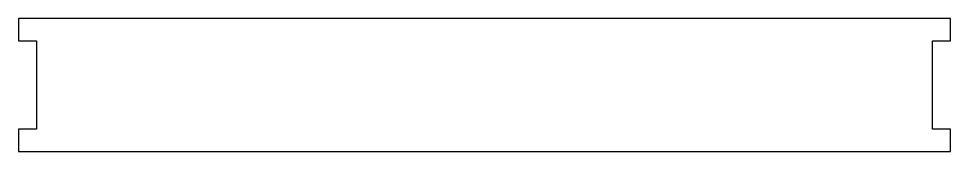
# Model space of a CAD drawing. Header units: millimetres. Extents: x -105 to 105, y 12 to 42.
import ezdxf

# ---------------------------------------------------------------- set-up
doc = ezdxf.new("R2010")
doc.units = ezdxf.units.MM
doc.layers.get('0').update_dxf_attribs({"linetype": 'CONTINUOUS'})

msp = doc.modelspace()

# ---------------------------------------------------------------- linework, layer by layer
msp.add_lwpolyline([(-105, 12), (105, 12), (105, 17), (101, 17), (101, 37), (105, 37), (105, 42), (-105, 42), (-105, 37), (-101, 37), (-101, 17), (-105, 17)], close=True)

doc.saveas('drawing.dxf')
